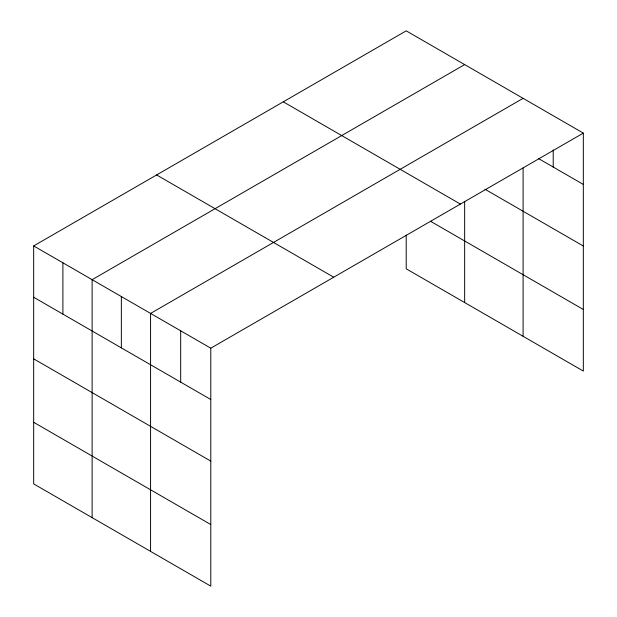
<?xml version="1.0" encoding="UTF-8"?>
<svg xmlns="http://www.w3.org/2000/svg" width="617" height="617" viewBox="0 0 617 617"><rect width="100%" height="100%" fill="white"/><g stroke="black" fill="none" stroke-linecap="round" stroke-linejoin="round"><path stroke-width="0.93" d="M33.673 245.928L210.79 348.189L210.79 586.15L33.673 483.89L33.673 245.928L406.21 30.85L583.327 133.11L583.327 371.072L406.21 268.811L406.21 235.131M464.655 64.592L92.126 279.671L92.126 517.64M523.1 98.342L150.571 313.421L150.571 551.382M210.79 348.189L583.327 133.11M538.564 158.592L583.327 184.437M484.947 189.226L583.327 246.021M283.272 101.828L460.39 204.08M430.558 221.287L583.327 309.479M156.61 174.95L333.728 277.21M33.673 297.255L210.79 399.507M33.673 358.847L210.79 461.1M33.673 422.298L210.79 524.558M553.21 149.939L553.21 167.053M523.1 167.947L523.1 336.304M464.655 201.551L464.655 302.561M180.681 330.805L180.681 382.131M121.348 296.546L121.348 347.872M62.903 262.803L62.903 314.122"/></g></svg>
